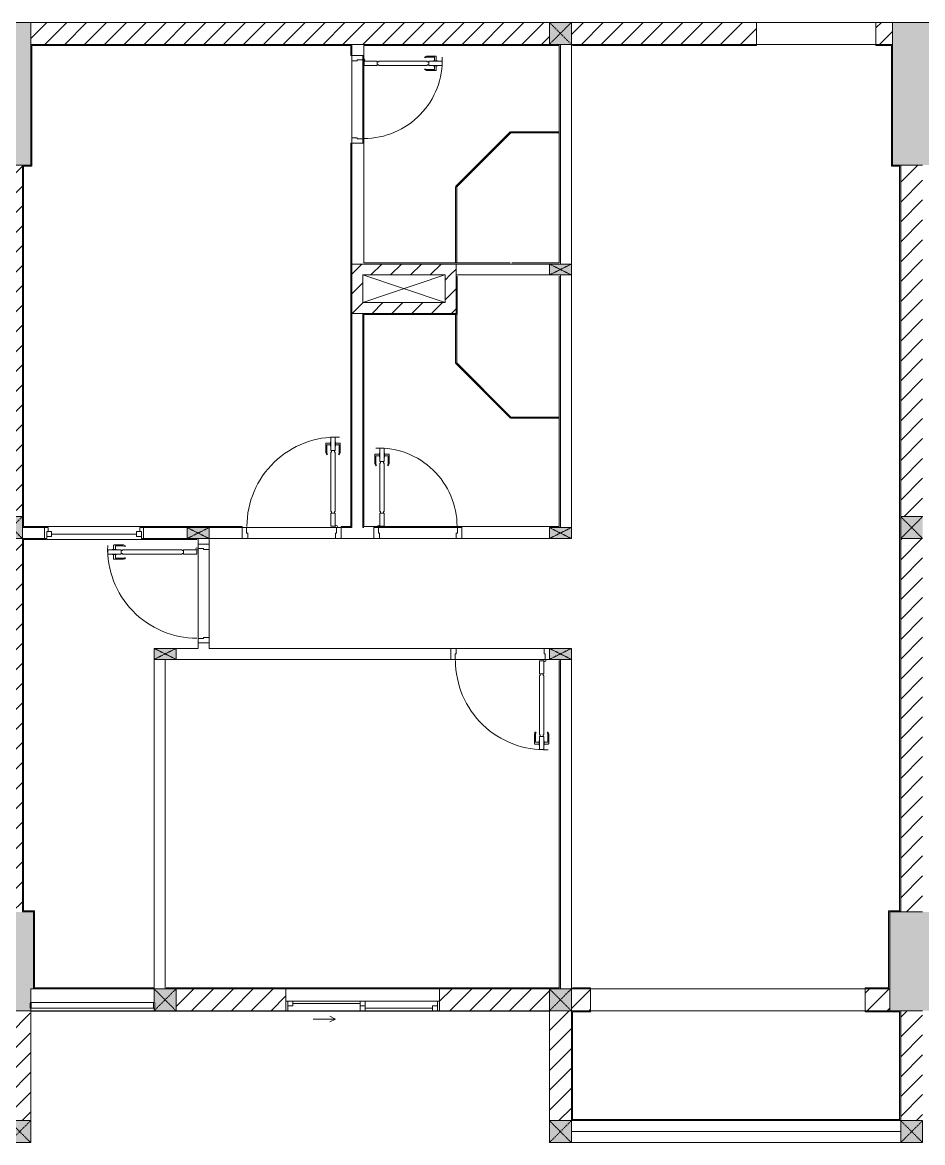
# Model space of a CAD drawing. Header units: millimetres. Extents: x 31499 to 223976, y 3719 to 80291.
# Drawn here: x 157674 to 165874, y 23337 to 33537 of the extents above; entities that cross this region are included whole.
import ezdxf

# ---------------------------------------------------------------- set-up
doc = ezdxf.new("R2010")
doc.units = ezdxf.units.MM
doc.linetypes.add('IMPORT-Dash _2_', pattern=[6, 3, -3])
for name, color, linetype, lineweight in [('0-2', 170, 'Continuous', 9), ('A-DETL-GENF-7', 170, 'Continuous', 9), ('A-DETL-THIN-1', 170, 'Continuous', 9), ('A-DOOR-2', 170, 'Continuous', 9), ('A-FLOR-1', 170, 'Continuous', 9), ('A-FLOR-HRAL-6', 170, 'Continuous', 9), ('A-GLAZ-5', 170, 'Continuous', 9), ('A-GLAZ-CURT-3', 170, 'Continuous', 9), ('A-WALL-1', 170, 'Continuous', 9), ('A-WALL-PATT-3', 170, 'Continuous', 9), ('A_1404_dwg-1', 170, 'Continuous', 9), ('I-WALL', 170, 'Continuous', 9), ('I-WALL-1', 170, 'Continuous', 9), ('S-COLS-1', 170, 'Continuous', 9), ('S-COLS-12', 170, 'IMPORT-Dash _2_', 9), ('S-COLS-2', 170, 'Continuous', 9), ('S-COLS-4', 170, 'Continuous', 9), ('S-COLS-HDLN-1', 170, 'IMPORT-Dash _2_', 9)]:
    doc.layers.add(name, color=color, linetype=linetype, lineweight=lineweight)
pattern_1 = [(45, (0, 0), (-90.50967, 90.50967), [])]

# ---------------------------------------------------------------- blocks, each defined once
blk = doc.blocks.new('A_1404_dwg_NCV_TKTC_KET CAU_rvt-1-TKTC_MB HOÀN THIỆN SÀN TẦNG 3-4-4819833-KeyPlan-CH2A_Tầng 3 - Tầng 8')
at = {"layer": 'S-COLS-1'}
for points in [[(60778, 32237), (61128, 32237), (61128, 33537), (60778, 33537), (60778, 33295)], [(69043, 32237), (69328, 32237), (69328, 33537), (68978, 33537), (68978, 32237)], [(60753, 24537), (61128, 24537), (61123, 24562), (61128, 24737), (61153, 24737), (61153, 25437), (60753, 25437), (60753, 24562)], [(68953, 24537), (69353, 24537), (69353, 25437), (68953, 25437), (68953, 24537)]]:
    blk.add_hatch(color=256, dxfattribs=at).paths.add_polyline_path(points)
at = {"layer": 'A-FLOR-1'}
blk.add_line((66053, 23337), (69053, 23337), dxfattribs=at)
at = {"layer": 'A-FLOR-1', "flags": 128}
blk.add_lwpolyline([(61128, 24535), (62253, 24535), (65853, 24535)], dxfattribs=at)
at = {"layer": 'S-COLS-2'}
for p, q in [((60853, 32237), (61053, 32237)), ((69053, 32237), (69253, 32237)), ((69253, 25437), (69053, 25437)), ((68953, 24737), (68953, 24537)), ((60928, 24537), (61128, 24537)), ((69053, 24537), (69253, 24537))]:
    blk.add_line(p, q, dxfattribs=at)
at = {"layer": 'S-COLS-2', "flags": 128}
for points in [[(61128, 33337), (61128, 33537), (60778, 33537), (60778, 33337)], [(69328, 33337), (69328, 33537), (68978, 33537), (68978, 33337)]]:
    blk.add_lwpolyline(points, dxfattribs=at)
blk = doc.blocks.new('A_1404_dwg_DOOR_CW_01 CANH MO-PANEL KINH - DIW_01-900x2200-CỬA GỖ VÂN LAMINATE-553375-TKTC_MB HOÀN THIỆN SÀN TẦNG 3-4-4819841-KeyPlan-CH2A_Tầng 3 - Tầng 8')
at = {"layer": 'A-DETL-GENF-7'}
for p, q in [((49615, 40124), (49615, 40203)), ((49658, 40207), (49619, 40207)), ((49658, 40190), (49627, 40190)), ((49702, 40207), (49741, 40207)), ((49702, 40190), (49733, 40190)), ((49745, 40124), (49745, 40203)), ((49623, 40186), (49623, 40124)), ((49623, 40098), (49629, 40103)), ((49736, 40098), (49730, 40103)), ((49737, 40186), (49737, 40124))]:
    blk.add_line(p, q, dxfattribs=at)
at = {"layer": 'A-DETL-GENF-7', "flags": 128}
for points in [[(49658, 40179), (49660, 40179), (49660, 40219), (49658, 40219)], [(49700, 40259), (49660, 40259), (49660, 40139), (49700, 40139)], [(49702, 40179), (49700, 40179), (49700, 40219), (49702, 40219)], [(49666, 39583), (49660, 39583), (49660, 40125), (49666, 40125), (49666, 40139), (49694, 40139), (49694, 40125), (49700, 40125), (49700, 39583), (49694, 39583), (49694, 39569), (49666, 39569)], [(49660, 39569), (49700, 39569), (49700, 39449), (49660, 39449)]]:
    blk.add_lwpolyline(points, close=True, dxfattribs=at)
at = {"layer": 'A-DETL-GENF-7'}
blk.add_circle((49710, 39447), 10, dxfattribs=at)
for centre, radius, start, end in [((49710, 39447), 814, 88, 180), ((49619, 40203), 4, 90, 180), ((49627, 40186), 4, 90, 180), ((49733, 40186), 4, 0, 90), ((49741, 40203), 4, 0, 90), ((49660, 40124), 45, 180, 215), ((49660, 40124), 37, 180, 215), ((49700, 40124), 37, 325, 0), ((49700, 40124), 45, 325, 0)]:
    blk.add_arc(centre, radius, start, end, dxfattribs=at)
at = {"layer": 'A-DOOR-2'}
blk.add_line((49710, 39437), (49685, 39437), dxfattribs=at)
at = {"layer": 'A-DOOR-2', "flags": 128}
for points in [[(48853, 39337), (48853, 39437), (48893, 39437), (48893, 39387), (48903, 39387), (48903, 39337)], [(49703, 39337), (49703, 39387), (49713, 39387), (49713, 39437), (49753, 39437), (49753, 39337)]]:
    blk.add_lwpolyline(points, close=True, dxfattribs=at)
blk = doc.blocks.new('A_1404_dwg_DOOR_CW_01 CANH MO-PANEL KINH - DIG_02-800x2200-CỬA NHÔM KÍNH-V57-TKTC_MB HOÀN THIỆN SÀN TẦNG 3-4-4819848-KeyPlan-CH2A_Tầng 3 - Tầng 8')
at = {"layer": 'A-DETL-GENF-7'}
for p, q in [((112414, 58419), (112418, 58413)), ((112440, 58427), (112519, 58427)), ((112502, 58419), (112440, 58419)), ((112506, 58384), (112506, 58415)), ((112523, 58384), (112523, 58423)), ((112414, 58305), (112418, 58312)), ((112502, 58305), (112440, 58305)), ((112440, 58297), (112519, 58297)), ((112506, 58340), (112506, 58309)), ((112523, 58340), (112523, 58301))]:
    blk.add_line(p, q, dxfattribs=at)
at = {"layer": 'A-DETL-GENF-7', "flags": 128}
for points in [[(111985, 58342), (111985, 58382), (111865, 58382), (111865, 58342)], [(111999, 58348), (111999, 58342), (112441, 58342), (112441, 58348), (112455, 58348), (112455, 58376), (112441, 58376), (112441, 58382), (111999, 58382), (111999, 58376), (111985, 58376), (111985, 58348)], [(112575, 58382), (112575, 58342), (112455, 58342), (112455, 58382)], [(112495, 58384), (112495, 58382), (112534, 58382), (112534, 58384)], [(112495, 58340), (112495, 58342), (112534, 58342), (112534, 58340)]]:
    blk.add_lwpolyline(points, close=True, dxfattribs=at)
at = {"layer": 'A-DETL-GENF-7'}
blk.add_circle((111863, 58392), 10, dxfattribs=at)
for centre, radius, start, end in [((111863, 58392), 714, 270, 2), ((112440, 58382), 45, 90, 125), ((112440, 58382), 37, 90, 125), ((112502, 58415), 4, 0, 90), ((112519, 58423), 4, 0, 90), ((112440, 58342), 45, 235, 270), ((112440, 58342), 37, 235, 270), ((112502, 58309), 4, 270, 0), ((112519, 58301), 4, 270, 0)]:
    blk.add_arc(centre, radius, start, end, dxfattribs=at)
at = {"layer": 'A-DOOR-2'}
blk.add_line((111853, 58392), (111853, 58367), dxfattribs=at)
at = {"layer": 'A-DOOR-2', "flags": 128}
for points in [[(111753, 58435), (111753, 58385), (111803, 58385), (111803, 58395), (111853, 58395), (111853, 58435)], [(111753, 57685), (111753, 57635), (111853, 57635), (111853, 57675), (111803, 57675), (111803, 57685)]]:
    blk.add_lwpolyline(points, close=True, dxfattribs=at)
blk = doc.blocks.new('A_1404_dwg_DOOR_CW_01 CANH MO-PANEL KINH - DIW_01-900x2200-CỬA GỖ VÂN LAMINATE-V58-TKTC_MB HOÀN THIỆN SÀN TẦNG 3-4-4819849-KeyPlan-CH2A_Tầng 3 - Tầng 8')
at = {"layer": 'A-DETL-GENF-7'}
for p, q in [((109882, 56930), (109882, 56969)), ((109966, 56973), (109886, 56973)), ((109899, 56930), (109899, 56961)), ((109903, 56965), (109966, 56965)), ((109991, 56965), (109987, 56959)), ((109882, 56886), (109882, 56847)), ((109966, 56843), (109886, 56843)), ((109899, 56886), (109899, 56855)), ((109903, 56851), (109966, 56851)), ((109991, 56851), (109987, 56858))]:
    blk.add_line(p, q, dxfattribs=at)
at = {"layer": 'A-DETL-GENF-7', "flags": 128}
for points in [[(109831, 56888), (109831, 56928), (109951, 56928), (109951, 56888)], [(109910, 56930), (109910, 56928), (109871, 56928), (109871, 56930)], [(110507, 56922), (110507, 56928), (109965, 56928), (109965, 56922), (109951, 56922), (109951, 56894), (109965, 56894), (109965, 56888), (110507, 56888), (110507, 56894), (110521, 56894), (110521, 56922)], [(110521, 56928), (110521, 56888), (110641, 56888), (110641, 56928)], [(109910, 56886), (109910, 56888), (109871, 56888), (109871, 56886)]]:
    blk.add_lwpolyline(points, close=True, dxfattribs=at)
at = {"layer": 'A-DETL-GENF-7'}
blk.add_circle((110643, 56878), 10, dxfattribs=at)
for centre, radius, start, end in [((110643, 56878), 814, 90, 182), ((109886, 56969), 4, 90, 180), ((109903, 56961), 4, 90, 180), ((109966, 56928), 45, 55, 90), ((109966, 56928), 37, 55, 90), ((109886, 56847), 4, 180, 270), ((109903, 56855), 4, 180, 270), ((109966, 56888), 37, 270, 305), ((109966, 56888), 45, 270, 305)]:
    blk.add_arc(centre, radius, start, end, dxfattribs=at)
at = {"layer": 'A-DOOR-2'}
blk.add_line((110653, 56878), (110653, 56903), dxfattribs=at)
at = {"layer": 'A-DOOR-2', "flags": 128}
blk.add_lwpolyline([(110753, 57685), (110753, 57735), (110653, 57735), (110653, 57695), (110703, 57695), (110703, 57685)], close=True, dxfattribs=at)
blk.add_lwpolyline([(110753, 56837), (110753, 56885), (110703, 56885), (110703, 56875), (110653, 56875), (110653, 56837)], dxfattribs=at)
blk = doc.blocks.new('A_1404_dwg_M_Fixed - 900 x 1400-901190-TKTC_MB HOÀN THIỆN SÀN TẦNG 3-4-4819850-KeyPlan-CH2A_Tầng 3 - Tầng 8')
at = {"layer": 'A-GLAZ-5'}
blk.add_line((111794, 60598), (111794, 61372), dxfattribs=at)
at = {"layer": 'A-GLAZ-5', "flags": 128}
for points in [[(111772, 61416), (111772, 61372), (111816, 61372), (111816, 61416), (111753, 61416), (111753, 61434)], [(111816, 61403), (111853, 61403), (111853, 61435)], [(111753, 60535), (111753, 60554), (111816, 60554), (111816, 60598), (111772, 60598), (111772, 60554)], [(111816, 60567), (111853, 60567), (111853, 60535)]]:
    blk.add_lwpolyline(points, dxfattribs=at)
blk = doc.blocks.new('A_1404_dwg_Railing - 50 x 10mm-901205-TKTC_MB HOÀN THIỆN SÀN TẦNG 3-4-4819861-KeyPlan-CH2A_Tầng 3 - Tầng 8')
at = {"layer": 'A-FLOR-HRAL-6', "flags": 128}
blk.add_lwpolyline([(107527, 61567), (107477, 61567), (107477, 61557), (107527, 61557)], close=True, dxfattribs=at)
blk = doc.blocks.new('A_1404_dwg_Railing - 50 x 10mm-901205-TKTC_MB HOÀN THIỆN SÀN TẦNG 3-4-V109-KeyPlan-CH2A_Tầng 3 - Tầng 8')
at = {"layer": 'A-FLOR-HRAL-6'}
blk.add_line((62258, 24562), (62258, 24612), dxfattribs=at)
at = {"layer": 'A-FLOR-HRAL-6', "flags": 128}
blk.add_lwpolyline([(62248, 24612), (62248, 24562), (62258, 24562)], dxfattribs=at)
blk = doc.blocks.new('A_1404_dwg_Railing - Railing-883261-TKTC_MB HOÀN THIỆN SÀN TẦNG 3-4-4819866-KeyPlan-CH2A_Tầng 3 - Tầng 8')
at = {"layer": 'A-FLOR-HRAL-6'}
for p, q in [((62248, 24612), (61133, 24612)), ((61133, 24562), (62248, 24562))]:
    blk.add_line(p, q, dxfattribs=at)
at = {"rotation": 90.00000000000001}
blk.add_blockref('A_1404_dwg_Railing - 50 x 10mm-901205-TKTC_MB HOÀN THIỆN SÀN TẦNG 3-4-4819861-KeyPlan-CH2A_Tầng 3 - Tầng 8', (122690, -82916), dxfattribs=at)
blk.add_blockref('A_1404_dwg_Railing - 50 x 10mm-901205-TKTC_MB HOÀN THIỆN SÀN TẦNG 3-4-V109-KeyPlan-CH2A_Tầng 3 - Tầng 8', (0, 0))
blk = doc.blocks.new('A_1404_dwg_System Panel - Glazed-647900-TKTC_MB HOÀN THIỆN SÀN TẦNG 3-4-4819871-KeyPlan-CH2A_Tầng 3 - Tầng 8')
at = {"layer": 'A-GLAZ-CURT-3'}
blk.add_hatch(color=256, dxfattribs=at).paths.add_polyline_path([(65500, 32532), (65943, 32532), (65943, 32542), (65500, 32537)])
blk.add_line((65943, 32542), (65500, 32542), dxfattribs=at)
at = {"layer": 'A-GLAZ-CURT-3', "flags": 128}
blk.add_lwpolyline([(65502, 32532), (65943, 32532), (65943, 32542)], dxfattribs=at)
blk = doc.blocks.new('A_1404_dwg_System Panel - Glazed-579379-TKTC_MB HOÀN THIỆN SÀN TẦNG 3-4-4819872-KeyPlan-CH2A_Tầng 3 - Tầng 8')
at = {"layer": 'A-GLAZ-CURT-3'}
blk.add_hatch(color=256, dxfattribs=at).paths.add_polyline_path([(65008, 32038), (65500, 32537), (65496, 32540), (65004, 32041)])
blk.add_line((65496, 32540), (65001, 32045), dxfattribs=at)
at = {"layer": 'A-GLAZ-CURT-3', "flags": 128}
blk.add_lwpolyline([(65009, 32039), (65504, 32533), (65496, 32540)], dxfattribs=at)
blk = doc.blocks.new('A_1404_dwg_System Panel - Glazed-901199-TKTC_MB HOÀN THIỆN SÀN TẦNG 3-4-4819873-KeyPlan-CH2A_Tầng 3 - Tầng 8')
at = {"layer": 'A-GLAZ-CURT-3'}
blk.add_hatch(color=256, dxfattribs=at).paths.add_polyline_path([(65009, 31347), (65004, 32041), (64999, 32041), (65003, 31347)])
at = {"layer": 'A-GLAZ-CURT-3', "flags": 128}
blk.add_lwpolyline([(64999, 32041), (64999, 31347), (65009, 31347), (65009, 32041)], close=True, dxfattribs=at)
blk = doc.blocks.new('A_1404_dwg_System Panel - Glazed-901200-TKTC_MB HOÀN THIỆN SÀN TẦNG 3-4-4819874-KeyPlan-CH2A_Tầng 3 - Tầng 8')
at = {"layer": 'A-GLAZ-CURT-3'}
blk.add_hatch(color=256, dxfattribs=at).paths.add_polyline_path([(65502, 29932), (65943, 29932), (65943, 29942), (65502, 29937), (65502, 29933)])
blk.add_line((65943, 29942), (65504, 29942), dxfattribs=at)
at = {"layer": 'A-GLAZ-CURT-3', "flags": 128}
blk.add_lwpolyline([(65502, 29932), (65943, 29932), (65943, 29942)], dxfattribs=at)
blk = doc.blocks.new('A_1404_dwg_System Panel - Glazed-579637-TKTC_MB HOÀN THIỆN SÀN TẦNG 3-4-4819875-KeyPlan-CH2A_Tầng 3 - Tầng 8')
at = {"layer": 'A-GLAZ-CURT-3'}
blk.add_hatch(color=256, dxfattribs=at).paths.add_polyline_path([(65499, 29933), (65502, 29944), (65004, 30435), (65003, 30429), (65009, 30423)])
blk.add_line((65506, 29940), (65009, 30437), dxfattribs=at)
at = {"layer": 'A-GLAZ-CURT-3', "flags": 128}
blk.add_lwpolyline([(65001, 30431), (65499, 29933), (65506, 29940)], dxfattribs=at)
blk = doc.blocks.new('A_1404_dwg_System Panel - Glazed-901201-TKTC_MB HOÀN THIỆN SÀN TẦNG 3-4-4819876-KeyPlan-CH2A_Tầng 3 - Tầng 8')
at = {"layer": 'A-GLAZ-CURT-3'}
blk.add_hatch(color=256, dxfattribs=at).paths.add_polyline_path([(65001, 30435), (65009, 30438), (65009, 30877), (64999, 30877), (64999, 30435)])
at = {"layer": 'A-GLAZ-CURT-3', "flags": 128}
blk.add_lwpolyline([(65009, 30435), (65009, 30877), (64999, 30877), (64999, 30435)], close=True, dxfattribs=at)
blk = doc.blocks.new('A_1404_dwg_G1_SOF - BO TRU - 100x200-745959-TKTC_MB HOÀN THIỆN SÀN TẦNG 3-4-4819847-KeyPlan-CH2A_Tầng 3 - Tầng 8')
at = {"layer": 'S-COLS-1'}
blk.add_hatch(color=256, dxfattribs=at).paths.add_polyline_path([(111053, 40037), (111053, 40237), (110953, 40237), (110953, 40037)])
at = {"layer": 'S-COLS-1', "flags": 128}
blk.add_lwpolyline([(110953, 40037), (111053, 40037), (111053, 40237), (110953, 40237)], close=True, dxfattribs=at)
at = {"layer": 'S-COLS-HDLN-1'}
for p, q in [((110953, 40037), (111053, 40237)), ((111053, 40037), (110953, 40237))]:
    blk.add_line(p, q, dxfattribs=at)
blk = doc.blocks.new('A_1404_dwg_DOOR_CW_01 CANH MO-PANEL KINH - DIG_01-900x2200-CỬA NHÔM KÍNH-901215-TKTC_MB HOÀN THIỆN SÀN TẦNG 3-4-4819898-KeyPlan-CH2A_Tầng 3 - Tầng 8')
at = {"layer": 'A-DETL-GENF-7'}
for p, q in [((37865, 68824), (37865, 68903)), ((37908, 68907), (37869, 68907)), ((37873, 68886), (37873, 68824)), ((37908, 68890), (37877, 68890)), ((37952, 68907), (37991, 68907)), ((37952, 68890), (37983, 68890)), ((37987, 68886), (37987, 68824)), ((37995, 68824), (37995, 68903)), ((37873, 68798), (37879, 68803)), ((37986, 68798), (37980, 68803))]:
    blk.add_line(p, q, dxfattribs=at)
at = {"layer": 'A-DETL-GENF-7', "flags": 128}
for points in [[(37950, 68959), (37910, 68959), (37910, 68839), (37950, 68839)], [(37908, 68879), (37910, 68879), (37910, 68919), (37908, 68919)], [(37952, 68879), (37950, 68879), (37950, 68919), (37952, 68919)], [(37916, 68283), (37910, 68283), (37910, 68825), (37916, 68825), (37916, 68839), (37944, 68839), (37944, 68825), (37950, 68825), (37950, 68283), (37944, 68283), (37944, 68269), (37916, 68269)], [(37910, 68269), (37950, 68269), (37950, 68149), (37910, 68149)]]:
    blk.add_lwpolyline(points, close=True, dxfattribs=at)
at = {"layer": 'A-DETL-GENF-7'}
blk.add_circle((37960, 68147), 10, dxfattribs=at)
for centre, radius, start, end in [((37960, 68147), 814, 88, 180), ((37869, 68903), 4, 90, 180), ((37877, 68886), 4, 90, 180), ((37983, 68886), 4, 0, 90), ((37991, 68903), 4, 0, 90), ((37910, 68824), 45, 180, 215), ((37910, 68824), 37, 180, 215), ((37950, 68824), 37, 325, 0), ((37950, 68824), 45, 325, 0)]:
    blk.add_arc(centre, radius, start, end, dxfattribs=at)
at = {"layer": 'A-DOOR-2'}
blk.add_line((37960, 68137), (37935, 68137), dxfattribs=at)
at = {"layer": 'A-DOOR-2', "flags": 128}
for points in [[(37103, 68037), (37103, 68137), (37143, 68137), (37143, 68087), (37153, 68087), (37153, 68037)], [(37953, 68037), (37953, 68087), (37963, 68087), (37963, 68137), (38003, 68137), (38003, 68037)]]:
    blk.add_lwpolyline(points, close=True, dxfattribs=at)
blk = doc.blocks.new('A_1404_dwg_Railing - Railing-907180-TKTC_MB HOÀN THIỆN SÀN TẦNG 3-4-4819919-KeyPlan-CH2A_Tầng 3 - Tầng 8')
at = {"layer": 'A-FLOR-HRAL-6'}
blk.add_line((66053, 23537), (69053, 23537), dxfattribs=at)
blk = doc.blocks.new('A_1404_dwg_NCV_TKTC_TANG 3 - 4_rvt-1-TKTC_MB HOÀN THIỆN SÀN TẦNG 3-4-4819943-KeyPlan-CH2A_Tầng 3 - Tầng 8')
at = {"layer": 'A-WALL-PATT-3'}
for points in [[(61128, 33327), (64043, 33327), (64043, 33337), (61128, 33337)], [(61128, 32227), (61138, 32227), (61138, 33327), (61128, 33327), (61128, 32237)], [(68978, 32237), (68978, 33327), (68968, 33327), (68968, 32237)], [(61053, 28937), (61063, 28937), (61063, 32237), (61053, 32237), (61053, 28947)], [(61128, 32227), (61128, 32237), (61063, 32237), (61063, 32227)], [(68978, 32227), (69043, 32227), (69043, 32237), (68968, 32237), (68968, 32227)], [(69043, 25447), (69053, 25447), (69053, 32237), (69043, 32237), (69043, 28837)], [(61063, 25437), (61063, 28837), (61053, 28837), (61053, 25437)], [(65943, 24747), (65953, 24747), (65953, 27737), (65943, 27737), (65943, 25215)], [(61128, 25437), (61163, 25437), (61163, 25447), (61063, 25447), (61063, 25437)], [(61163, 24747), (61163, 25437), (61153, 25437), (61153, 24747)], [(68953, 24747), (68953, 25447), (68943, 25447), (68943, 24747)], [(69043, 25437), (69053, 25437), (69053, 25447), (68953, 25447), (68953, 25437)], [(66053, 23537), (66063, 23537), (66063, 24537), (66053, 24537)], [(69053, 23537), (69053, 24527), (69043, 24527), (69043, 23537)]]:
    blk.add_hatch(color=256, dxfattribs=at).paths.add_polyline_path(points)
h = blk.add_hatch(color=256, dxfattribs=at)
h.paths.add_polyline_path([(64043, 28937), (64053, 28937), (64053, 32437), (64043, 32437), (64043, 28947)])
h.paths.add_polyline_path([(64053, 33237), (64053, 33337), (64043, 33337), (64043, 33237)])
h = blk.add_hatch(color=256, dxfattribs=at)
h.paths.add_polyline_path([(68968, 33327), (68978, 33327), (68978, 33337), (68828, 33337), (68828, 33327)])
h.paths.add_polyline_path([(66053, 33327), (67738, 33327), (67738, 33337), (66053, 33337)])
h = blk.add_hatch(color=256, dxfattribs=at)
h.paths.add_polyline_path([(63955, 28937), (64043, 28937), (64043, 28947), (63955, 28947)])
h.paths.add_polyline_path([(63055, 28937), (63055, 28947), (62155, 28947), (62155, 28937), (62861, 28937)])
h.paths.add_polyline_path([(61255, 28937), (61255, 28947), (61063, 28947), (61063, 28937)])
h = blk.add_hatch(color=256, dxfattribs=at)
h.paths.add_polyline_path([(61255, 28827), (61255, 28837), (61063, 28837), (61063, 28827), (61163, 28827)])
h.paths.add_polyline_path([(62553, 28827), (62653, 28827), (62653, 28837), (62155, 28837), (62155, 28827)])
h = blk.add_hatch(color=256, dxfattribs=at)
h.paths.add_polyline_path([(62363, 24737), (63453, 24737), (63453, 24747), (62363, 24747)])
h.paths.add_polyline_path([(65953, 24737), (65953, 24747), (64853, 24747), (64853, 24737), (65943, 24737)])
h = blk.add_hatch(color=256, dxfattribs=at)
h.paths.add_polyline_path([(68953, 24737), (68953, 24747), (68728, 24747), (68728, 24737), (68943, 24737)])
h.paths.add_polyline_path([(66063, 24737), (66228, 24737), (66228, 24747), (66063, 24747)])
h = blk.add_hatch(color=256, dxfattribs=at)
h.paths.add_polyline_path([(68953, 24527), (69053, 24527), (69053, 24537), (68728, 24536), (68728, 24527)])
h.paths.add_polyline_path([(66228, 24527), (66228, 24537), (66063, 24537), (66063, 24527)])
at = {"layer": 'A-DETL-THIN-1'}
blk.add_line((65004, 31227), (65004, 31337), dxfattribs=at)
at = {"layer": 'A-FLOR-1'}
for p, q in [((64153, 32477), (64153, 33197)), ((63095, 28937), (63915, 28937)), ((65014, 28937), (64294, 28937)), ((63905, 28837), (63105, 28837)), ((62653, 28747), (62653, 27927)), ((65004, 27837), (65804, 27837)), ((65814, 27737), (64994, 27737)), ((62353, 24737), (62363, 24737)), ((66053, 24737), (66063, 24737)), ((66228, 24737), (68728, 24737))]:
    blk.add_line(p, q, dxfattribs=at)
at = {"layer": 'A-FLOR-1', "flags": 128}
for points in [[(68828, 33337), (68828, 33537), (67738, 33537), (67738, 33337), (68828, 33337), (67738, 33337)], [(65005, 31237), (65003, 31237), (65003, 31227)]]:
    blk.add_lwpolyline(points, dxfattribs=at)
for points in [[(64053, 32487), (64053, 33187)], [(65004, 28837), (64304, 28837)], [(62753, 28737), (62753, 27937)], [(66228, 24537), (68728, 24537), (68728, 24737), (66228, 24737)]]:
    blk.add_lwpolyline(points, close=True, dxfattribs=at)
at = {"layer": 'A-WALL-1'}
for p, q in [((64153, 33337), (64053, 33337)), ((64053, 33337), (64053, 33237)), ((64053, 33237), (64153, 33237)), ((64053, 32487), (64053, 33187)), ((64153, 32437), (64053, 32437)), ((64053, 32437), (64053, 31337)), ((64053, 31337), (64153, 31337)), ((65953, 31237), (65953, 28937)), ((66053, 28937), (66053, 31237)), ((61053, 28937), (61053, 28837)), ((61063, 28937), (61053, 28937)), ((61255, 28937), (61063, 28937)), ((61255, 28837), (61255, 28937)), ((62155, 28937), (62155, 28837)), ((62553, 28937), (62155, 28937)), ((63055, 28937), (62753, 28937)), ((63055, 28837), (63055, 28937)), ((63095, 28937), (63915, 28937)), ((63955, 28937), (63955, 28837)), ((64043, 28937), (63955, 28937)), ((64254, 28837), (64254, 28937)), ((65054, 28937), (65054, 28837)), ((61053, 28837), (61063, 28837)), ((61063, 28837), (61255, 28837)), ((62155, 28837), (62553, 28837)), ((62653, 28837), (62653, 28827)), ((62653, 28827), (62653, 28787)), ((62653, 28787), (62753, 28787)), ((62753, 28827), (62753, 28837)), ((62753, 28837), (63055, 28837)), ((62753, 28787), (62753, 28827)), ((63905, 28837), (63105, 28837)), ((63955, 28837), (64254, 28837)), ((65004, 28837), (64304, 28837)), ((65054, 28837), (65853, 28837)), ((62753, 27887), (62653, 27887)), ((62653, 27887), (62653, 27837)), ((62653, 27837), (62453, 27837)), ((64954, 27737), (64954, 27837)), ((65004, 27837), (65804, 27837)), ((62253, 27737), (62253, 24737)), ((62353, 24737), (62353, 27737)), ((62453, 27737), (64954, 27737)), ((65814, 27737), (64994, 27737)), ((65953, 27737), (65953, 24737)), ((66053, 24737), (66053, 27737)), ((62253, 24737), (62353, 24737)), ((65953, 24737), (66053, 24737))]:
    blk.add_line(p, q, dxfattribs=at)
at = {"layer": 'A-WALL-1', "flags": 128}
for points in [[(66053, 31337), (66053, 33337), (65953, 33337), (65953, 31337)], [(65853, 31337), (65005, 31337), (65005, 31237), (65853, 31237)], [(64163, 28937), (64153, 28937), (64153, 30887), (64053, 30887), (64053, 28937), (64043, 28937)], [(64954, 27837), (62763, 27837), (62753, 27837), (62753, 27887)], [(61128, 24612), (61128, 24737), (62252, 24737), (62252, 24612)], [(62252, 24562), (62252, 24537), (61128, 24537), (61128, 24562)]]:
    blk.add_lwpolyline(points, dxfattribs=at)
at = {"layer": 'I-WALL'}
for p, q in [((64053, 33237), (64053, 33337)), ((64163, 33237), (64163, 32437)), ((64053, 31337), (64053, 32437)), ((61063, 28937), (61255, 28937)), ((61255, 28947), (62155, 28947)), ((62155, 28937), (62553, 28937)), ((62753, 28937), (63055, 28937)), ((63955, 28937), (64043, 28937)), ((64254, 28947), (65054, 28947)), ((61255, 28837), (61063, 28837)), ((62155, 28827), (61255, 28827)), ((62553, 28837), (62155, 28837)), ((61153, 24747), (61153, 24737)), ((61163, 24747), (62253, 24747)), ((63453, 24747), (64853, 24747)), ((64853, 24737), (63453, 24737)), ((66063, 23547), (69043, 23547)), ((69043, 23537), (66063, 23537))]:
    blk.add_line(p, q, dxfattribs=at)
at = {"layer": 'I-WALL-1'}
for p, q in [((65953, 33337), (65853, 33337)), ((66053, 33337), (66053, 33327)), ((65943, 32542), (65943, 32532)), ((65009, 31347), (64999, 31347)), ((65496, 31347), (65009, 31347)), ((65943, 31227), (65943, 29942)), ((64999, 30877), (65009, 30877)), ((65943, 29942), (65943, 29932)), ((61053, 29037), (61053, 28937)), ((69053, 28837), (69053, 29037)), ((61053, 28937), (61063, 28937)), ((62653, 28827), (62653, 28837)), ((62363, 24737), (62452, 24737)), ((65853, 24737), (65953, 24737))]:
    blk.add_line(p, q, dxfattribs=at)
at = {"layer": 'I-WALL-1', "flags": 128}
for points in [[(64053, 33337), (64043, 33337), (61128, 33337), (61128, 33327), (61128, 32237), (61063, 32237), (61053, 32237), (61053, 29037)], [(61255, 28937), (61255, 28947), (61063, 28947), (61063, 32227), (61128, 32227), (61138, 32227), (61138, 33327), (64043, 33327), (64043, 33237), (64053, 33237)], [(65853, 33337), (64163, 33337), (64153, 33337)], [(64153, 33237), (64163, 33237), (64163, 33327), (65943, 33327), (65943, 32542)], [(65953, 31337), (65953, 31347), (65953, 33327), (65953, 33337)], [(66063, 33327), (67738, 33327), (67738, 33337), (66053, 33337)], [(69053, 29037), (69053, 32237), (69043, 32237), (68978, 32237), (68978, 33327), (68978, 33337), (68828, 33337), (68828, 33327), (68968, 33327), (68968, 32237)], [(64053, 32437), (64043, 32437), (64043, 28947), (63955, 28947), (63955, 28937)], [(64999, 31347), (64163, 31347), (64163, 32437), (64153, 32437)], [(65943, 32532), (65943, 31347), (65512, 31347)], [(68968, 32237), (68968, 32227), (69043, 32227), (69043, 25447), (68953, 25447), (68943, 25447), (68943, 24747), (68728, 24747), (68728, 24737), (68953, 24737), (68953, 24747), (68953, 25437), (69053, 25437), (69053, 25447), (69053, 28837)], [(64043, 28937), (64053, 28937), (64053, 31337)], [(64153, 31337), (64163, 31337), (65853, 31337)], [(65003, 31227), (65003, 30887), (64163, 30887), (64153, 30887), (64153, 28937), (64163, 28937)], [(65013, 30877), (65013, 30887), (65013, 31227)], [(65953, 28937), (65953, 28947), (65953, 31237)], [(64254, 28937), (64254, 28947), (64163, 28947), (64163, 30877), (64999, 30877)], [(65943, 29932), (65943, 28947), (65054, 28947), (65054, 28937)], [(63055, 28937), (63055, 28947), (62155, 28947), (62155, 28937)], [(61063, 28837), (61053, 28837), (61053, 25437), (61063, 25437), (61153, 25437), (61153, 24747), (61163, 24747), (61163, 25437), (61163, 25447), (61063, 25447), (61063, 28827), (61255, 28827), (61255, 28837)], [(62155, 28837), (62155, 28827), (62643, 28827)], [(65943, 27727), (65943, 24747), (64853, 24747), (64853, 24737), (65853, 24737)], [(65953, 24737), (65953, 24747), (65953, 27737)], [(62452, 24737), (63453, 24737), (63453, 24747), (62363, 24747)], [(66063, 24737), (66228, 24737), (66228, 24747), (66063, 24747)]]:
    blk.add_lwpolyline(points, dxfattribs=at)
for points in [[(66063, 24537), (66053, 24537), (66053, 23537), (66063, 23537), (66063, 24527), (66228, 24527), (66228, 24537)], [(69053, 23537), (69053, 24527), (69053, 24537), (68728, 24537), (68728, 24527), (69043, 24527), (69043, 23537)]]:
    blk.add_lwpolyline(points, close=True, dxfattribs=at)
for name, p in [('A_1404_dwg_DOOR_CW_01 CANH MO-PANEL KINH - DIG_02-800x2200-CỬA NHÔM KÍNH-V57-TKTC_MB HOÀN THIỆN SÀN TẦNG 3-4-4819848-KeyPlan-CH2A_Tầng 3 - Tầng 8', (-47700, -25198)), ('A_1404_dwg_System Panel - Glazed-579379-TKTC_MB HOÀN THIỆN SÀN TẦNG 3-4-4819872-KeyPlan-CH2A_Tầng 3 - Tầng 8', (0, 0)), ('A_1404_dwg_System Panel - Glazed-647900-TKTC_MB HOÀN THIỆN SÀN TẦNG 3-4-4819871-KeyPlan-CH2A_Tầng 3 - Tầng 8', (0, 0)), ('A_1404_dwg_System Panel - Glazed-901199-TKTC_MB HOÀN THIỆN SÀN TẦNG 3-4-4819873-KeyPlan-CH2A_Tầng 3 - Tầng 8', (0, 0)), ('A_1404_dwg_System Panel - Glazed-901201-TKTC_MB HOÀN THIỆN SÀN TẦNG 3-4-4819876-KeyPlan-CH2A_Tầng 3 - Tầng 8', (0, 0)), ('A_1404_dwg_System Panel - Glazed-579637-TKTC_MB HOÀN THIỆN SÀN TẦNG 3-4-4819875-KeyPlan-CH2A_Tầng 3 - Tầng 8', (0, 0)), ('A_1404_dwg_System Panel - Glazed-901200-TKTC_MB HOÀN THIỆN SÀN TẦNG 3-4-4819874-KeyPlan-CH2A_Tầng 3 - Tầng 8', (0, 0)), ('A_1404_dwg_DOOR_CW_01 CANH MO-PANEL KINH - DIW_01-900x2200-CỬA GỖ VÂN LAMINATE-553375-TKTC_MB HOÀN THIỆN SÀN TẦNG 3-4-4819841-KeyPlan-CH2A_Tầng 3 - Tầng 8', (14202, -10500)), ('A_1404_dwg_Railing - Railing-883261-TKTC_MB HOÀN THIỆN SÀN TẦNG 3-4-4819866-KeyPlan-CH2A_Tầng 3 - Tầng 8', (0, 0)), ('A_1404_dwg_Railing - Railing-907180-TKTC_MB HOÀN THIỆN SÀN TẦNG 3-4-4819919-KeyPlan-CH2A_Tầng 3 - Tầng 8', (0, 0))]:
    blk.add_blockref(name, p)
for name, p, rotation in [('A_1404_dwg_G1_SOF - BO TRU - 100x200-745959-TKTC_MB HOÀN THIỆN SÀN TẦNG 3-4-4819847-KeyPlan-CH2A_Tầng 3 - Tầng 8', (25816, 142290), 270), ('A_1404_dwg_DOOR_CW_01 CANH MO-PANEL KINH - DIG_02-800x2200-CỬA NHÔM KÍNH-V57-TKTC_MB HOÀN THIỆN SÀN TẦNG 3-4-4819848-KeyPlan-CH2A_Tầng 3 - Tầng 8', (122690, -82916), 90.00000000000001), ('A_1404_dwg_M_Fixed - 900 x 1400-901190-TKTC_MB HOÀN THIỆN SÀN TẦNG 3-4-4819850-KeyPlan-CH2A_Tầng 3 - Tầng 8', (122690, -82916), 90), ('A_1404_dwg_G1_SOF - BO TRU - 100x200-745959-TKTC_MB HOÀN THIỆN SÀN TẦNG 3-4-4819847-KeyPlan-CH2A_Tầng 3 - Tầng 8', (22516, 139890), 270), ('A_1404_dwg_G1_SOF - BO TRU - 100x200-745959-TKTC_MB HOÀN THIỆN SÀN TẦNG 3-4-4819847-KeyPlan-CH2A_Tầng 3 - Tầng 8', (25816, 139890), 270), ('A_1404_dwg_DOOR_CW_01 CANH MO-PANEL KINH - DIG_01-900x2200-CỬA NHÔM KÍNH-901215-TKTC_MB HOÀN THIỆN SÀN TẦNG 3-4-4819898-KeyPlan-CH2A_Tầng 3 - Tầng 8', (130790, -9216), 90), ('A_1404_dwg_G1_SOF - BO TRU - 100x200-745959-TKTC_MB HOÀN THIỆN SÀN TẦNG 3-4-4819847-KeyPlan-CH2A_Tầng 3 - Tầng 8', (22216, 138790), 270), ('A_1404_dwg_DOOR_CW_01 CANH MO-PANEL KINH - DIW_01-900x2200-CỬA GỖ VÂN LAMINATE-V58-TKTC_MB HOÀN THIỆN SÀN TẦNG 3-4-4819849-KeyPlan-CH2A_Tầng 3 - Tầng 8', (122690, -82916), 90), ('A_1404_dwg_G1_SOF - BO TRU - 100x200-745959-TKTC_MB HOÀN THIỆN SÀN TẦNG 3-4-4819847-KeyPlan-CH2A_Tầng 3 - Tầng 8', (25816, 138790), 270)]:
    blk.add_blockref(name, p, dxfattribs=dict(rotation=rotation))
blk = doc.blocks.new('A_1404_dwg_1_FAMILY RVT - W01-WxH 1400x1400xmm-389822-TKTC_MB HOÀN THIỆN SÀN TẦNG 3-4-V116-KeyPlan-CH2A_Tầng 3 - Tầng 8')
at = {"layer": 'A-GLAZ-5'}
for p, q in [((53453, 67435), (53253, 67435)), ((53453, 67416), (53364, 67416)), ((53430, 67372), (53430, 66758)), ((53386, 66713), (53386, 66099)), ((53408, 66713), (53408, 66758)), ((53453, 66758), (53453, 66713)), ((53529, 66487), (53529, 66284)), ((53453, 66054), (53364, 66054))]:
    blk.add_line(p, q, dxfattribs=at)
at = {"layer": 'A-GLAZ-5', "flags": 128}
for points in [[(53253, 66035), (53453, 66035), (53453, 67435), (53453, 67372)], [(53364, 67435), (53364, 67416), (53364, 66758), (53364, 66713), (53364, 66099), (53364, 66035)], [(53364, 66758), (53453, 66758), (53453, 67372), (53408, 67372), (53408, 67416)], [(53364, 66713), (53453, 66713), (53453, 66054), (53453, 66035)], [(53554, 66436), (53529, 66487), (53503, 66436)], [(53408, 66054), (53408, 66099), (53364, 66099)]]:
    blk.add_lwpolyline(points, dxfattribs=at)
blk = doc.blocks.new('A_1404_dwg_G1_SOF - BO TRU - 200x200-V16-TKTC_MB HOÀN THIỆN SÀN TẦNG 3-4-4819995-KeyPlan-CH2A_Tầng 3 - Tầng 8')
at = {"layer": 'S-COLS-12'}
blk.add_hatch(color=256, dxfattribs=at).paths.add_polyline_path([(54252, 24537), (54252, 24737), (54052, 24737), (54058, 24537)])
at = {"layer": 'S-COLS-4'}
blk.add_line((54052, 24737), (54052, 24612), dxfattribs=at)
at = {"layer": 'S-COLS-4', "flags": 128}
blk.add_lwpolyline([(54052, 24562), (54052, 24537), (54252, 24537), (54252, 24737)], dxfattribs=at)
at = {"layer": 'S-COLS-HDLN-1'}
for p, q in [((54252, 24737), (54052, 24537)), ((54052, 24737), (54252, 24537))]:
    blk.add_line(p, q, dxfattribs=at)
blk = doc.blocks.new('A_1404_dwg_G1_SOF - BO TRU - 200x200-V17-TKTC_MB HOÀN THIỆN SÀN TẦNG 3-4-4819996-KeyPlan-CH2A_Tầng 3 - Tầng 8')
at = {"layer": 'S-COLS-12'}
blk.add_hatch(color=256, dxfattribs=at).paths.add_polyline_path([(69253, 23337), (69253, 23337), (69253, 23537), (69053, 23537), (69053, 23337)])
at = {"layer": 'S-COLS-4', "flags": 128}
blk.add_lwpolyline([(69253, 23537), (69053, 23537), (69053, 23337), (69253, 23337), (69253, 23537)], dxfattribs=at)
at = {"layer": 'S-COLS-HDLN-1'}
for p, q in [((69253, 23537), (69053, 23337)), ((69053, 23537), (69253, 23337))]:
    blk.add_line(p, q, dxfattribs=at)
blk = doc.blocks.new('A_1404_dwg_G1_SOF - BO TRU - 200x200-3054293-TKTC_MB HOÀN THIỆN SÀN TẦNG 3-4-4819986-KeyPlan-CH2A_Tầng 3 - Tầng 8')
at = {"layer": 'S-COLS-12'}
blk.add_hatch(color=256, dxfattribs=at).paths.add_polyline_path([(42403, 17237), (42403, 17437), (42203, 17437), (42203, 17237)])
at = {"layer": 'S-COLS-4', "flags": 128}
blk.add_lwpolyline([(42403, 17437), (42203, 17437), (42203, 17237), (42403, 17237)], close=True, dxfattribs=at)
at = {"layer": 'S-COLS-HDLN-1'}
for p, q in [((42403, 17437), (42203, 17237)), ((42203, 17437), (42403, 17237))]:
    blk.add_line(p, q, dxfattribs=at)
blk = doc.blocks.new('A_1404_dwg_G1_SOF - BO TRU - 200x200-V30-TKTC_MB HOÀN THIỆN SÀN TẦNG 3-4-4820009-KeyPlan-CH2A_Tầng 3 - Tầng 8')
at = {"layer": 'S-COLS-12'}
blk.add_hatch(color=256, dxfattribs=at).paths.add_polyline_path([(66053, 33337), (66053, 33337), (66053, 33537), (65853, 33537), (65853, 33337)])
at = {"layer": 'S-COLS-4'}
blk.add_line((65953, 33337), (66053, 33337), dxfattribs=at)
at = {"layer": 'S-COLS-4', "flags": 128}
blk.add_lwpolyline([(66053, 33337), (66053, 33537), (65853, 33537), (65853, 33337)], dxfattribs=at)
at = {"layer": 'S-COLS-HDLN-1'}
for p, q in [((66053, 33537), (65853, 33337)), ((65853, 33537), (66053, 33337))]:
    blk.add_line(p, q, dxfattribs=at)
blk = doc.blocks.new('A_1404_dwg_G1_SOF - BO TRU - 200x200-V32-TKTC_MB HOÀN THIỆN SÀN TẦNG 3-4-4820011-KeyPlan-CH2A_Tầng 3 - Tầng 8')
at = {"layer": 'S-COLS-12'}
blk.add_hatch(color=256, dxfattribs=at).paths.add_polyline_path([(52853, 28837), (52853, 29037), (52653, 29037), (52653, 28837)])
at = {"layer": 'S-COLS-4'}
for p, q in [((52853, 29037), (52653, 29037)), ((52653, 28837), (52853, 28837))]:
    blk.add_line(p, q, dxfattribs=at)
at = {"layer": 'S-COLS-HDLN-1'}
for p, q in [((52853, 29037), (52653, 28837)), ((52653, 29037), (52853, 28837))]:
    blk.add_line(p, q, dxfattribs=at)
blk = doc.blocks.new('A_1404_dwg_G1_SOF - BO TRU - 200x200-V11-TKTC_MB HOÀN THIỆN SÀN TẦNG 3-4-4819990-KeyPlan-CH2A_Tầng 3 - Tầng 8')
at = {"layer": 'S-COLS-12'}
blk.add_hatch(color=256, dxfattribs=at).paths.add_polyline_path([(42053, 25437), (42053, 25637), (41853, 25637), (41853, 25437)])
at = {"layer": 'S-COLS-4', "flags": 128}
blk.add_lwpolyline([(41853, 25637), (41853, 25437), (42053, 25437), (42053, 25637)], dxfattribs=at)
at = {"layer": 'S-COLS-HDLN-1'}
for p, q in [((42053, 25637), (41853, 25437)), ((41853, 25637), (42053, 25437))]:
    blk.add_line(p, q, dxfattribs=at)
blk = doc.blocks.new('A_1404_dwg-4819832-KeyPlan-CH2A_Tầng 3 - Tầng 8')
at = {"layer": 'A-WALL-PATT-3'}
h = blk.add_hatch(dxfattribs=at)
h.set_pattern_fill('FP_31', color=256, style=0, pattern_type=2)
h.set_pattern_definition(pattern_1)
h.paths.add_polyline_path([(68978, 33337), (68978, 33537), (68828, 33537), (68828, 33337)])
h.paths.add_polyline_path([(66053, 33337), (67738, 33337), (67738, 33537), (66053, 33537)])
h.paths.add_polyline_path([(61128, 33337), (65853, 33337), (65853, 33537), (61128, 33537)])
h = blk.add_hatch(dxfattribs=at)
h.set_pattern_fill('FP_31', color=256, style=0, pattern_type=2)
h.set_pattern_definition(pattern_1)
h.paths.add_polyline_path([(61053, 25437), (61053, 28837), (60853, 28837), (60853, 25437)])
h.paths.add_polyline_path([(61053, 29037), (61053, 32237), (60853, 32237), (60853, 29037)])
h = blk.add_hatch(dxfattribs=at)
h.set_pattern_fill('FP_31', color=256, style=0, pattern_type=2)
h.set_pattern_definition(pattern_1)
h.paths.add_polyline_path([(69253, 25437), (69253, 28837), (69053, 28837), (69053, 25437)])
h.paths.add_polyline_path([(69253, 29037), (69253, 32237), (69053, 32237), (69053, 29037)])
h = blk.add_hatch(dxfattribs=at)
h.set_pattern_fill('FP_31', color=256, style=0, pattern_type=2)
h.set_pattern_definition(pattern_1)
h.paths.add_polyline_path([(64153, 30987), (64153, 31337), (64053, 31337), (64053, 30987)])
h = blk.add_hatch(dxfattribs=at)
h.set_pattern_fill('FP_31', color=256, style=0, pattern_type=2)
h.set_pattern_definition(pattern_1)
h.paths.add_polyline_path([(64153, 31237), (65003, 31237), (65003, 31337), (64153, 31337)])
h = blk.add_hatch(dxfattribs=at)
h.set_pattern_fill('FP_31', color=256, style=0, pattern_type=2)
h.set_pattern_definition(pattern_1)
h.paths.add_polyline_path([(64903, 30987), (65003, 30987), (65003, 31237), (64903, 31237)])
h = blk.add_hatch(dxfattribs=at)
h.set_pattern_fill('FP_31', color=256, style=0, pattern_type=2)
h.set_pattern_definition(pattern_1)
h.paths.add_polyline_path([(65003, 30887), (65003, 30987), (64053, 30987), (64053, 30887), (64903, 30887)])
h = blk.add_hatch(dxfattribs=at)
h.set_pattern_fill('FP_31', color=256, style=0, pattern_type=2)
h.set_pattern_definition(pattern_1)
h.paths.add_polyline_path([(62452, 24537), (63453, 24537), (63453, 24737), (62452, 24737), (62452, 24562)])
h.paths.add_polyline_path([(65853, 24537), (65853, 24737), (64853, 24737), (64853, 24537)])
h = blk.add_hatch(dxfattribs=at)
h.set_pattern_fill('FP_31', color=256, style=0, pattern_type=2)
h.set_pattern_definition(pattern_1)
h.paths.add_polyline_path([(68728, 24537), (68953, 24537), (68953, 24737), (68728, 24737), (68728, 24537)])
h.paths.add_polyline_path([(66063, 24537), (66228, 24537), (66228, 24737), (66053, 24737), (66053, 24537)])
h = blk.add_hatch(dxfattribs=at)
h.set_pattern_fill('FP_31', color=256, style=0, pattern_type=2)
h.set_pattern_definition(pattern_1)
h.paths.add_polyline_path([(61123, 23537), (61128, 23537), (61123, 24537), (60928, 24537), (60928, 23537)])
h = blk.add_hatch(dxfattribs=at)
h.set_pattern_fill('FP_31', color=256, style=0, pattern_type=2)
h.set_pattern_definition(pattern_1)
h.paths.add_polyline_path([(65853, 23537), (66053, 23537), (66053, 24537), (65853, 24537), (65853, 23537)])
h = blk.add_hatch(dxfattribs=at)
h.set_pattern_fill('FP_31', color=256, style=0, pattern_type=2)
h.set_pattern_definition(pattern_1)
h.paths.add_polyline_path([(69253, 23537), (69253, 24537), (69053, 24537), (69053, 23537)])
at = {"layer": '0-2'}
for p, q in [((64153, 30987), (64902, 31237)), ((64154, 31237), (64903, 30987))]:
    blk.add_line(p, q, dxfattribs=at)
at = {"layer": 'A-WALL-1'}
for p, q in [((61128, 33537), (61128, 33337)), ((65853, 33537), (61128, 33537)), ((67738, 33537), (66053, 33537)), ((68978, 33537), (68828, 33537)), ((68978, 33337), (68978, 33537)), ((69253, 32237), (69053, 32237)), ((64053, 31337), (64053, 30887)), ((69053, 25437), (69253, 25437)), ((68953, 24537), (68953, 24737)), ((61128, 24537), (60928, 24537)), ((61128, 23537), (61128, 24537)), ((62452, 24537), (63453, 24537)), ((69253, 24537), (69053, 24537)), ((69053, 23537), (69053, 23337)), ((66053, 23437), (69053, 23437)), ((69053, 23337), (66053, 23337))]:
    blk.add_line(p, q, dxfattribs=at)
at = {"layer": 'A-WALL-1', "flags": 128}
for points in [[(65003, 31237), (65003, 31337), (64153, 31337), (64153, 31337)], [(64853, 24537), (65853, 24537), (65853, 23537)]]:
    blk.add_lwpolyline(points, dxfattribs=at)
blk.add_lwpolyline([(64903, 30987), (64153, 30987), (64153, 31237), (64903, 31237)], close=True, dxfattribs=at)
for name, p in [('A_1404_dwg_NCV_TKTC_KET CAU_rvt-1-TKTC_MB HOÀN THIỆN SÀN TẦNG 3-4-4819833-KeyPlan-CH2A_Tầng 3 - Tầng 8', (0, 0)), ('A_1404_dwg_NCV_TKTC_TANG 3 - 4_rvt-1-TKTC_MB HOÀN THIỆN SÀN TẦNG 3-4-4819943-KeyPlan-CH2A_Tầng 3 - Tầng 8', (0, 0)), ('A_1404_dwg_G1_SOF - BO TRU - 200x200-V30-TKTC_MB HOÀN THIỆN SÀN TẦNG 3-4-4820009-KeyPlan-CH2A_Tầng 3 - Tầng 8', (0, 0)), ('A_1404_dwg_G1_SOF - BO TRU - 200x200-V32-TKTC_MB HOÀN THIỆN SÀN TẦNG 3-4-4820011-KeyPlan-CH2A_Tầng 3 - Tầng 8', (8200, 0)), ('A_1404_dwg_G1_SOF - BO TRU - 200x200-V32-TKTC_MB HOÀN THIỆN SÀN TẦNG 3-4-4820011-KeyPlan-CH2A_Tầng 3 - Tầng 8', (16400, 0)), ('A_1404_dwg_G1_SOF - BO TRU - 200x200-V16-TKTC_MB HOÀN THIỆN SÀN TẦNG 3-4-4819995-KeyPlan-CH2A_Tầng 3 - Tầng 8', (8200, 0)), ('A_1404_dwg_G1_SOF - BO TRU - 200x200-V11-TKTC_MB HOÀN THIỆN SÀN TẦNG 3-4-4819990-KeyPlan-CH2A_Tầng 3 - Tầng 8', (24000, -900)), ('A_1404_dwg_G1_SOF - BO TRU - 200x200-3054293-TKTC_MB HOÀN THIỆN SÀN TẦNG 3-4-4819986-KeyPlan-CH2A_Tầng 3 - Tầng 8', (18725, 6100)), ('A_1404_dwg_G1_SOF - BO TRU - 200x200-3054293-TKTC_MB HOÀN THIỆN SÀN TẦNG 3-4-4819986-KeyPlan-CH2A_Tầng 3 - Tầng 8', (23650, 6100)), ('A_1404_dwg_G1_SOF - BO TRU - 200x200-V17-TKTC_MB HOÀN THIỆN SÀN TẦNG 3-4-4819996-KeyPlan-CH2A_Tầng 3 - Tầng 8', (0, 0))]:
    blk.add_blockref(name, p)
at = {"rotation": 270.0000000000001}
blk.add_blockref('A_1404_dwg_1_FAMILY RVT - W01-WxH 1400x1400xmm-389822-TKTC_MB HOÀN THIỆN SÀN TẦNG 3-4-V116-KeyPlan-CH2A_Tầng 3 - Tầng 8', (-2583, 77990), dxfattribs=at)

msp = doc.modelspace()

# ---------------------------------------------------------------- block references
at = {"layer": 'A_1404_dwg-1'}
msp.add_blockref('A_1404_dwg-4819832-KeyPlan-CH2A_Tầng 3 - Tầng 8', (96621.6, 0), dxfattribs=at)

doc.saveas('drawing.dxf')
